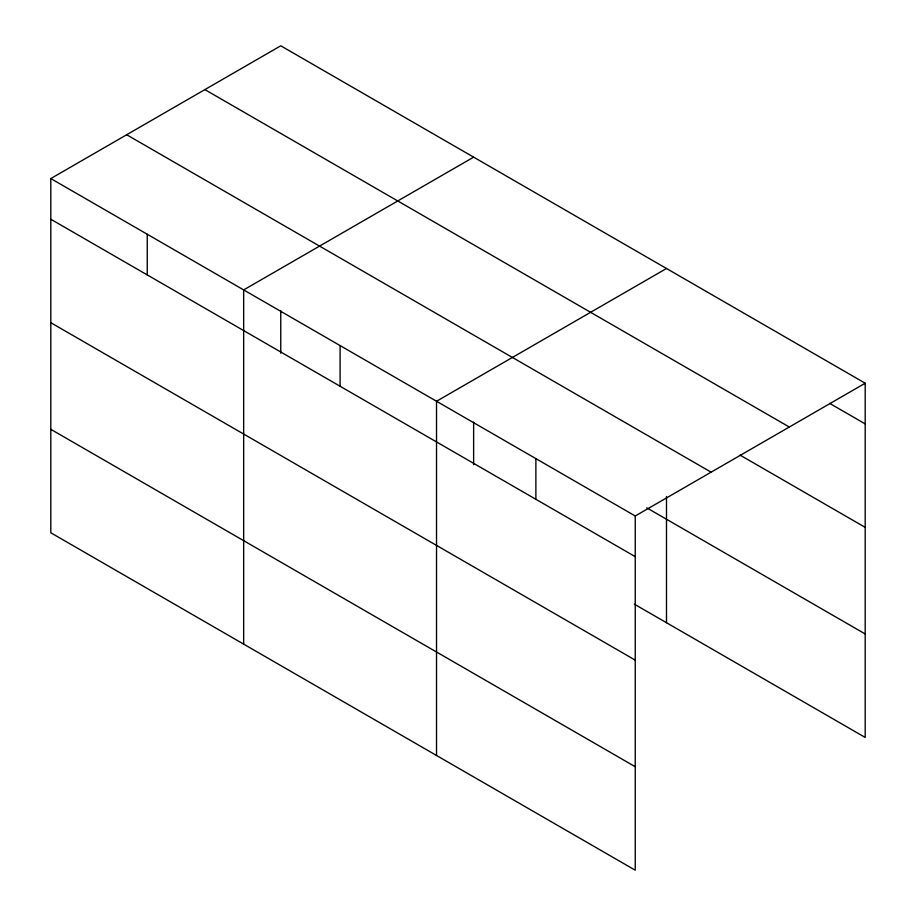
<?xml version="1.0" encoding="UTF-8"?>
<svg xmlns="http://www.w3.org/2000/svg" width="916" height="916" viewBox="0 0 916 916"><rect width="100%" height="100%" fill="white"/><g stroke="black" fill="none" stroke-linecap="round" stroke-linejoin="round"><path stroke-width="1.37" d="M50.804 178.563L635.235 515.983L635.235 870.2L50.804 532.78L50.804 178.563L280.765 45.8L865.196 383.22L865.196 737.437L634.341 604.159M473.629 157.151L243.667 289.914L243.667 644.131M666.493 268.491L436.531 401.265L436.531 755.482M635.235 515.983L865.196 383.22M829.621 403.349L865.196 423.89M204.875 89.608L789.306 427.028M740.082 455.126L865.196 527.364M126.694 134.755L711.125 472.175M646.707 507.819L865.196 633.964M50.804 219.233L635.235 556.653M50.804 322.707L635.235 660.127M50.804 429.318L635.235 766.726M666.493 496.495L666.493 622.708M535.883 458.618L535.883 499.289M473.629 422.07L473.629 464.595M340.099 345.584L340.099 386.254M280.765 310.719L280.765 353.244M147.236 234.244L147.236 274.914"/></g></svg>
